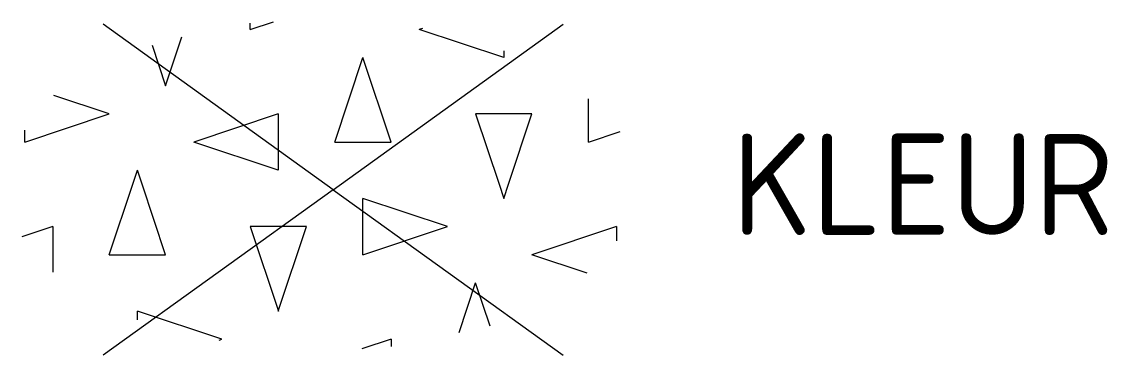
# Model space of a CAD drawing. Extents: x -5.3 to 14, y -3 to 2.9.
import ezdxf
from ezdxf.enums import TextEntityAlignment as Align

# ---------------------------------------------------------------- set-up
doc = ezdxf.new("R2010")
doc.units = 0
doc.header["$LTSCALE"] = 0.2
doc.styles.add('NLCS-ISO', font='NLCS-ISO.ttf')

msp = doc.modelspace()

# ---------------------------------------------------------------- linework, layer by layer
for p, q in [((0.227, -0.096), (-3.856, 2.844)), ((-1.246, 2.75), (-0.831, 2.888)), ((-1.246, 2.75), (-1.246, 2.861)), ((0.227, -0.096), (4.311, 2.844)), ((1.815, 2.77), (1.755, 2.75)), ((3.255, 2.25), (1.755, 2.75)), ((-2.746, 1.75), (-2.455, 2.622)), ((-2.985, 2.469), (-2.746, 1.75)), ((3.255, 2.369), (3.255, 2.25)), ((0.255, 0.75), (0.755, 2.25)), ((1.255, 0.75), (0.755, 2.25)), ((-3.746, 1.25), (-4.728, 1.577)), ((4.755, 0.75), (4.755, 1.517)), ((-5.246, 0.75), (-3.746, 1.25)), ((-0.746, 1.25), (-2.246, 0.75)), ((-0.746, 1.25), (-0.746, 0.25)), ((3.755, 1.25), (2.755, 1.25)), ((2.755, 1.25), (3.171, 0)), ((3.338, 0), (3.755, 1.25)), ((-5.246, 0.75), (-5.246, 0.96)), ((4.755, 0.75), (5.322, 0.939)), ((-0.746, 0.25), (-2.246, 0.75)), ((0.255, 0.75), (1.255, 0.75)), ((-3.329, 0), (-3.246, 0.25)), ((-3.162, 0), (-3.246, 0.25)), ((0.227, -0.096), (-3.856, -3.036)), ((-3.746, -1.25), (-3.329, 0)), ((-2.746, -1.25), (-3.162, 0)), ((0.227, -0.096), (4.311, -3.036)), ((3.171, 0), (3.255, -0.25)), ((3.255, -0.25), (3.338, 0)), ((0.755, -1.25), (0.755, -0.25)), ((2.255, -0.75), (0.755, -0.25)), ((-4.746, -0.75), (-5.299, -0.934)), ((-4.746, -0.75), (-4.746, -1.558)), ((-0.246, -0.75), (-1.246, -0.75)), ((-1.245, -0.75), (-0.745, -2.25)), ((-0.746, -2.25), (-0.246, -0.75)), ((0.755, -1.25), (2.255, -0.75)), ((5.255, -0.75), (3.755, -1.25)), ((5.255, -0.75), (5.255, -1.001)), ((-3.746, -1.25), (-2.746, -1.25)), ((4.731, -1.576), (3.755, -1.25)), ((2.461, -2.631), (2.755, -1.75)), ((3.011, -2.518), (2.755, -1.75)), ((-3.246, -2.405), (-3.246, -2.25)), ((-1.746, -2.75), (-3.246, -2.25)), ((-1.796, -2.767), (-1.746, -2.75)), ((1.255, -2.75), (0.738, -2.922)), ((1.255, -2.75), (1.255, -2.878))]:
    msp.add_line(p, q)

# ---------------------------------------------------------------- texts
at = {"style": 'NLCS-ISO'}
msp.add_attdef('KLEUR', text='', height=1.8, dxfattribs=at).set_placement((7.3, 0), align=Align.MIDDLE_LEFT)

doc.saveas('drawing.dxf')
